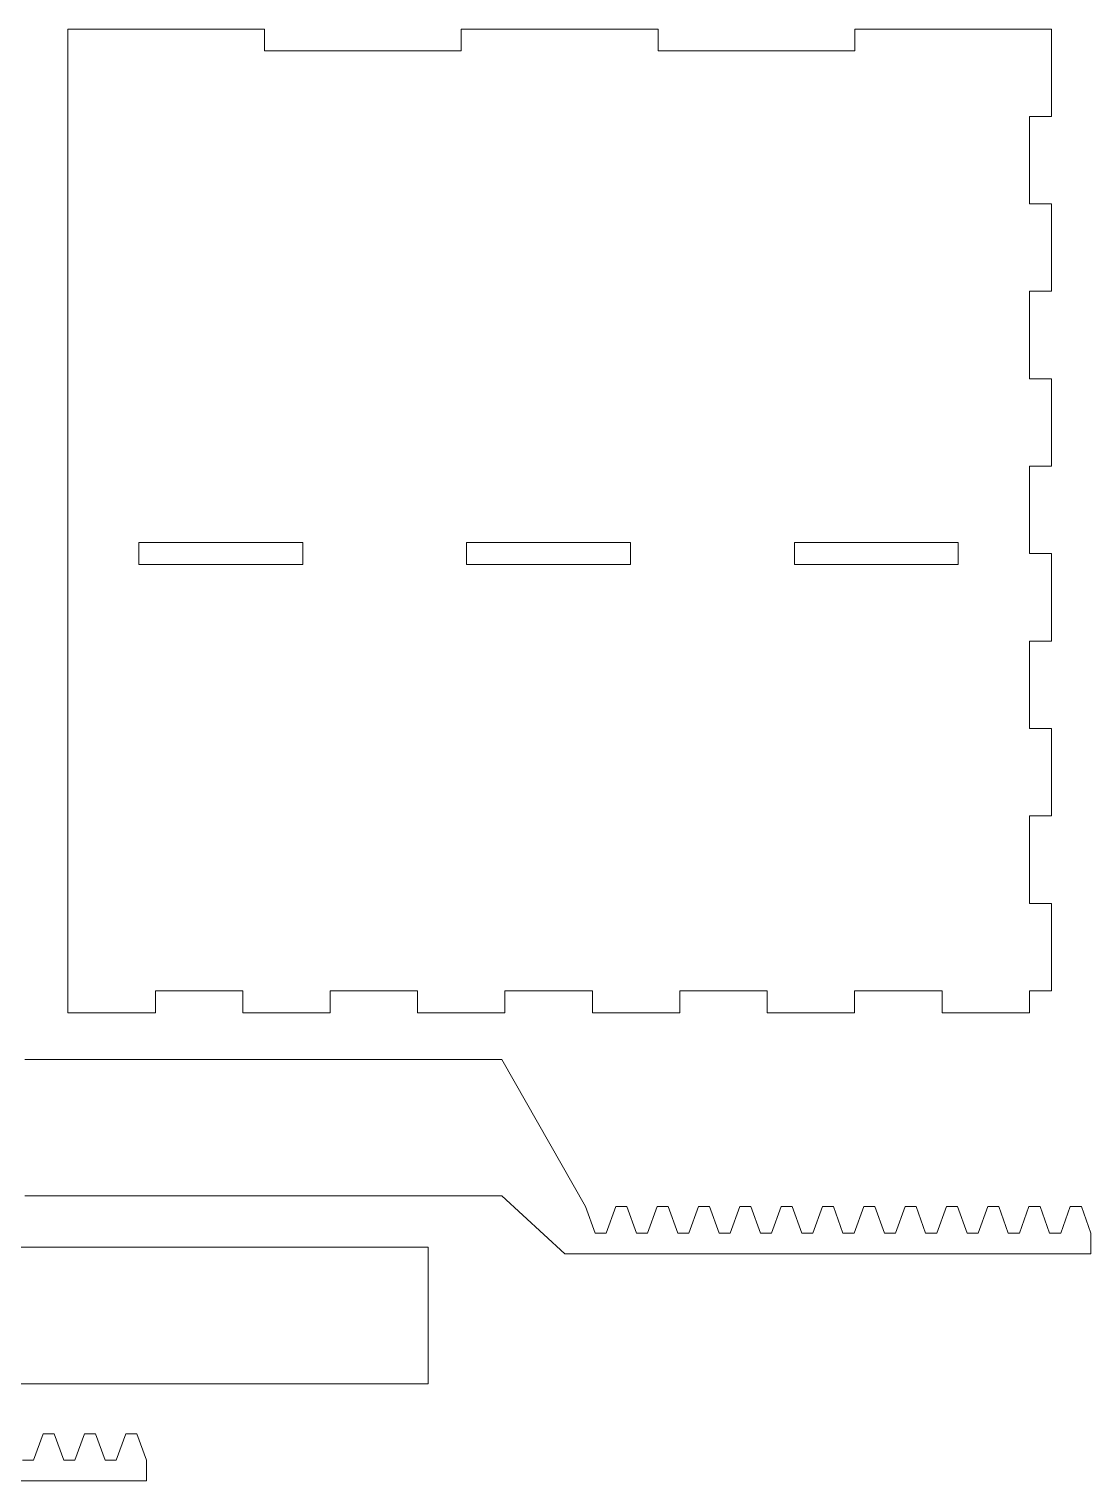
# Model space of a CAD drawing. Header units: millimetres. Extents: x 11 to 399, y -272 to -7.
# Drawn here: x 205 to 399.3, y -272.4 to -6.7 of the extents above; entities that cross this region are included whole.
import ezdxf

# ---------------------------------------------------------------- set-up
doc = ezdxf.new("R2010")
doc.units = ezdxf.units.MM
doc.header["$MEASUREMENT"] = 0
doc.layers.add('Layer 1', color=7, linetype='Continuous', lineweight=0)

# ---------------------------------------------------------------- blocks, each defined once
blk = doc.blocks.new('Block_0')
at = {"layer": 'Layer 1', "color": 12, "lineweight": 9, "true_color": 0xe30613}
for points in [[(248.1, -6.73), (248.1, -10.73), (248.1, -10.73), (284.1, -10.73), (284.1, -10.73), (284.1, -6.73), (320.1, -6.73), (320.1, -10.73), (320.1, -10.73), (356.1, -10.73), (356.1, -10.73), (356.1, -6.73), (388.1, -6.73), (392.1, -6.73), (392.1, -10.73), (392.1, -22.72), (392.1, -22.73), (388.1, -22.73), (388.1, -38.72), (392.1, -38.72), (392.1, -54.72), (388.1, -54.72), (388.1, -70.72), (392.1, -70.72), (392.1, -86.72), (388.1, -86.72), (388.1, -102.72), (392.1, -102.72), (392.1, -118.72), (388.1, -118.72), (388.1, -134.72), (392.1, -134.72), (392.1, -150.72), (388.1, -150.72), (388.1, -166.72), (392.1, -166.72), (392.1, -182.72), (392.1, -182.73), (388.1, -182.73), (388.1, -186.73), (388.09, -186.73), (372.09, -186.73), (372.09, -182.73), (356.09, -182.73), (356.09, -186.73), (340.09, -186.73), (340.09, -182.73), (324.09, -182.73), (324.09, -186.73), (308.09, -186.73), (308.09, -182.73), (292.09, -182.73), (292.09, -186.73), (276.09, -186.73), (276.09, -182.73), (260.09, -182.73), (260.09, -186.73), (244.09, -186.73), (244.09, -182.73), (228.1, -182.73), (228.1, -186.73), (228.09, -186.73), (212.1, -186.73), (212.1, -182.73), (212.1, -10.73), (212.1, -6.73)], [(255.07, -100.71), (225.07, -100.71), (225.07, -104.71), (255.07, -104.71)], [(315.07, -100.71), (285.07, -100.71), (285.07, -104.71), (315.07, -104.71)], [(375.07, -100.71), (345.07, -100.71), (345.07, -104.71), (375.07, -104.71)]]:
    blk.add_lwpolyline(points, close=True, dxfattribs=at)

msp = doc.modelspace()

# ---------------------------------------------------------------- linework, layer by layer
at = {"layer": 'Layer 1', "color": 12, "lineweight": 9, "true_color": 0xe30613}
for points in [[(204.19, -220.27), (211.32, -220.27), (291.52, -220.27), (303.05, -230.83), (333.3, -230.83), (338.84, -230.83), (363.56, -230.83), (369.09, -230.83), (399.35, -230.83), (399.35, -227.05), (397.59, -222.22), (395.57, -222.22), (393.81, -227.05), (391.78, -227.05), (390.03, -222.22), (388, -222.22), (386.25, -227.05), (384.22, -227.05), (382.46, -222.22), (380.44, -222.22), (378.68, -227.05), (376.66, -227.05), (374.9, -222.22), (372.88, -222.22), (371.12, -227.05), (369.09, -227.05), (367.33, -222.22), (367.33, -222.22), (365.31, -222.22), (365.31, -222.22), (363.55, -227.05), (361.53, -227.05), (359.77, -222.22), (357.75, -222.22), (355.99, -227.05), (353.96, -227.05), (352.21, -222.22), (350.18, -222.22), (348.43, -227.05), (346.4, -227.05), (344.64, -222.22), (342.62, -222.22), (340.86, -227.05), (338.84, -227.05), (337.08, -222.22), (337.08, -222.22), (335.06, -222.22), (335.06, -222.22), (333.3, -227.05), (331.28, -227.05), (329.52, -222.22), (327.5, -222.22), (325.74, -227.05), (323.71, -227.05), (321.95, -222.22), (319.93, -222.22), (318.17, -227.05), (316.15, -227.05), (314.39, -222.22), (312.37, -222.22), (310.61, -227.05), (308.58, -227.05), (306.83, -222.22), (291.52, -195.27), (211.32, -195.27), (204.19, -195.27)], [(170.8, -254.64), (251.01, -254.64), (258.13, -254.64), (278.02, -254.64), (278.02, -229.64), (258.13, -229.64), (251.01, -229.64), (170.8, -229.64)], [(196.2, -272.42), (226.46, -272.42), (226.46, -268.64), (224.7, -263.8), (222.68, -263.8), (220.92, -268.64), (218.9, -268.64), (217.14, -263.8), (215.12, -263.8), (213.36, -268.64), (211.33, -268.64), (209.57, -263.8), (207.55, -263.8), (205.8, -268.64), (203.77, -268.64)]]:
    msp.add_lwpolyline(points, dxfattribs=at)

# ---------------------------------------------------------------- block references
at = {"layer": 'Layer 1'}
msp.add_blockref('Block_0', (0, 0), dxfattribs=at)

doc.saveas('drawing.dxf')
